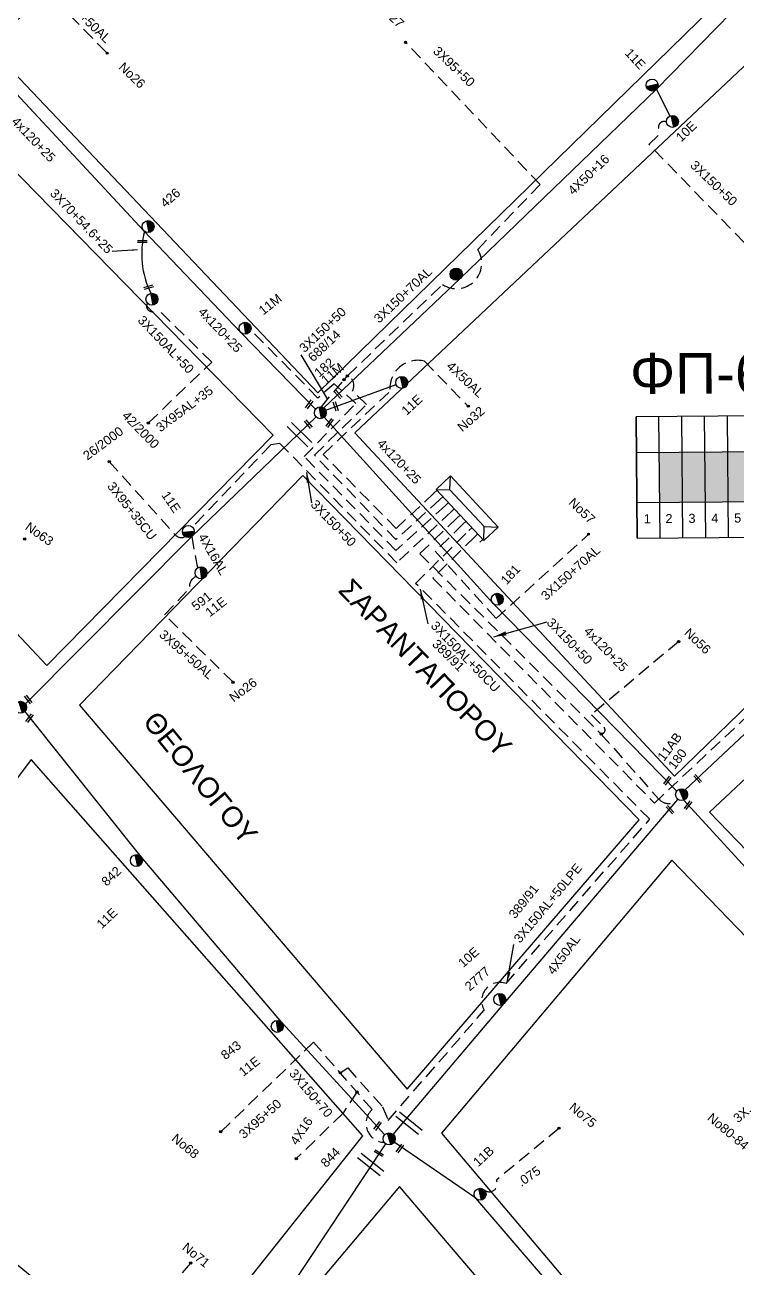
# Model space of a CAD drawing. Header units: millimetres. Extents: x 745 to 5694, y 762 to 3401.
# Drawn here: x 2318.5 to 2458.9, y 1378.1 to 1623 of the extents above; entities that cross this region are included whole.
import ezdxf
from ezdxf.enums import TextEntityAlignment as Align

# ---------------------------------------------------------------- set-up
doc = ezdxf.new("R2010")
doc.units = ezdxf.units.MM
doc.linetypes.add('DASHED', pattern=[19.05, 12.7, -6.35])
for name, color, linetype in [('Άγνωστα', 7, 'Continuous'), ('Ασφαλειοκιβώτια Χ.Τ 9 αναχωρήσεων', 7, 'Continuous'), ('Εναέρια παροχή ΧΤ 4x16', 7, 'SYN_LINE'), ('Επιγραφές - Σχήματα', 7, 'Continuous'), ('Καλώδια ΧΤ   3x150+70AL', 7, 'DASHED'), ('Καλώδια ΧΤ   3x150AL+50CU', 7, 'DASHED'), ('Καλώδια ΧΤ   3x95+35 CU', 7, 'DASHED'), ('Μηχανική τομή', 7, 'Continuous'), ('Στύλος Ξύλινος', 7, 'Continuous'), ('Στύλος Ξύλινος @ 1', 7, 'Continuous'), ('Στύλος ΦΜ', 7, 'Continuous'), ('Στύλος ΦΜ @ 1', 7, 'Continuous'), ('Συνδέσεις', 7, 'Continuous'), ('Συνεστραμμένα ΧΤ   3x70+54.6+25 AL', 7, 'SYN_LINE'), ('Συνεστραμμένα ΧΤ   4x120+25 AL', 7, 'SYN_LINE'), ('Τομή', 7, 'Continuous'), ('Υποσταθμός πόλεως', 7, 'Continuous'), ('Υπόβαθρο ΔΕΗ', 7, 'Continuous'), ('Υπόγεια Καλώδια Δικτύου ΧΤ   .075', 7, 'DASHED'), ('Υπόγεια καλώδια Παροχών ΧΤ   4x16AL', 7, 'DASHED'), ('Υπόγεια καλώδια Παροχών ΧΤ   4x50AL', 7, 'DASHED')]:
    doc.layers.add(name, color=color, linetype=linetype)
doc.styles.add('arial', font='arial.ttf')
doc.styles.get("Standard").update_dxf_attribs({"font": 'arial.ttf'})
doc.linetypes.add('SYN_LINE', pattern='A,0.5,-0.0001,["/\\/\\/\\/",Standard,S=0.1,R=0,X=0,Y=-0.05],-0.25', length=0.7501)
doc.dimstyles.new('ISO-25', dxfattribs={"dimtxt": 2.5, "dimasz": 2.5, "dimexe": 1.25, "dimexo": 0.625, "dimtad": 1, "dimtxsty": 'Standard', "dimcen": 2.5, "dimadec": 0, "dimazin": 0, "dimtfac": 1, "dimtmove": 0, "dimatfit": 3, "dimfxl": 1, "dimarcsym": 0})

# ---------------------------------------------------------------- blocks, each defined once
blk = doc.blocks.new('ΥΠΑΡΧΩΝ ΤΣΙΜΕΝΤΕΝΙΟΣ ΣΤΥΛΟΣ')
at = {"layer": 'Στύλος ΦΜ'}
blk.add_hatch(color=256, dxfattribs=at).paths.add_polyline_path([(-1.29, -2.28, 0.574793), (2.62, 0, 0.268822), (1.3, 2.27)])
blk.add_line((-1.29, -2.28), (1.3, 2.27), dxfattribs=at)
blk.add_circle((0, 0), 2.62, dxfattribs=at)
at = {"layer": 'Στύλος ΦΜ', "flags": 4}
for tag, p in [('ΑΡΙΘΜΟΣ', (-4.68, 8.05)), ('ΤΥΠΟΣ', (-4.91, 3.03))]:
    blk.add_attdef(tag, p, '', height=4, dxfattribs=at)
blk = doc.blocks.new('ΥΠΑΡΧΩΝ ΞΥΛΙΝΟΣ ΣΤΥΛΟΣ')
at = {"layer": 'Στύλος Ξύλινος'}
h = blk.add_hatch(color=7, dxfattribs=at)
h.paths.add_polyline_path([(-2.62, 0, 0.270008), (-1.29, -2.28), (1.3, 2.27, 0.576266)])
h.paths.add_polyline_path([(-1.29, -2.28, 0.574793), (2.62, 0, 0.268822), (1.3, 2.27)])
at = {"layer": 'Στύλος Ξύλινος', "color": 7}
blk.add_line((-1.29, -2.28), (1.3, 2.27), dxfattribs=at)
blk.add_circle((0, 0), 2.62, dxfattribs=at)
at = {"layer": 'Στύλος Ξύλινος', "flags": 4}
for tag, p in [('ΑΡΙΘΜΟΣ', (-4.91, 8.6)), ('ΤΥΠΟΣ', (-4.85, 3.39))]:
    blk.add_attdef(tag, p, '', height=4, dxfattribs=at)
blk = doc.blocks.new('ΥΠΟΣΤΑΘΜΟΣ ΠΟΛΕΩΣ 9 ΑΝΑΧΩΡΗΣΕΩΝ')
at = {"layer": 'Υποσταθμός πόλεως', "ltscale": 40}
for p, q in [((-9.63, -2.82), (-9.63, -4)), ((-7.12, -2.82), (-7.12, -4)), ((-4.84, -2.82), (-4.84, -4)), ((-2.36, -2.82), (-2.36, -4)), ((0.09, -2.82), (0.09, -4)), ((2.55, -2.82), (2.55, -4)), ((5.02, -2.82), (5.02, -4)), ((7.48, -2.82), (7.48, -4)), ((9.61, -2.82), (9.61, -4))]:
    blk.add_line(p, q, dxfattribs=at)
blk.add_lwpolyline([(-10.02, 2.82), (10.02, 2.82), (10.02, -2.82), (-10.02, -2.82)], close=True, dxfattribs=at)
for points in [[(-7.21, 0), (-10.02, 2.82)], [(-10.02, -2.82), (-7.21, 0)], [(-7.21, 0), (7.21, 0)], [(7.21, 0), (10.02, 2.82)], [(10.02, -2.82), (7.21, 0)]]:
    blk.add_lwpolyline(points, dxfattribs=at)
at = {"layer": 'Υποσταθμός πόλεως', "linetype": 'SYN_LINE', "ltscale": 40, "flags": 1}
for tag, p in [('ΜΕΤΑΣΧΗΜΑΤΙΣΜΟΣ', (10.79, 1.71)), ('ΙΣΧΥΣ', (10.77, -1.08)), ('ΑΡΙΘΜΟΣ', (10.89, -3.8))]:
    blk.add_attdef(tag, p, '', height=1.8, dxfattribs=at)
blk = doc.blocks.new('ΑΣΦΑΛΕΙΟΚΙΒΩΤΙΟ ΥΠΟΣΤΑΘΜΟΥ 9 ΑΝΑΧΩΡΗΣΕΩΝ')
at = {"layer": 'Ασφαλειοκιβώτια Χ.Τ 9 αναχωρήσεων', "ltscale": 40}
for p, q in [((-23.8, 40.36), (24.02, 40.36)), ((-9.72, 40.36), (-9.72, -40.64)), ((9.94, 40.36), (9.94, -40.64)), ((-23.8, 31.36), (24.02, 31.36)), ((-23.8, 22.36), (24.02, 22.36)), ((-23.8, 13.36), (24.02, 13.36)), ((-23.8, 4.36), (24.02, 4.36)), ((-23.8, -4.64), (24.02, -4.64)), ((-23.8, -13.64), (24.02, -13.64)), ((-23.8, -22.64), (24.02, -22.64)), ((-23.8, -31.64), (24.02, -31.64))]:
    blk.add_line(p, q, dxfattribs=at)
at = {"layer": 'Ασφαλειοκιβώτια Χ.Τ 9 αναχωρήσεων'}
blk.add_lwpolyline([(-23.8, -40.64), (24.02, -40.64), (24.02, 40.36), (-23.8, 40.36)], close=True, dxfattribs=at)
for s, p in [('1', (-17.96, 37.74)), ('2', (-17.96, 29.17)), ('3', (-17.96, 20.09)), ('4', (-17.96, 11.07)), ('5', (-17.96, 2.06)), ('6', (-17.96, -7.08)), ('7', (-17.96, -15.32)), ('8', (-17.96, -25)), ('9', (-17.96, -33.7))]:
    blk.add_text(s, height=3.6, rotation=270, dxfattribs=at).set_placement(p)
at = {"layer": 'Ασφαλειοκιβώτια Χ.Τ 9 αναχωρήσεων', "ltscale": 40}
for tag, height, p in [('ΟΝΟΜΑ', 5, (-0.16, 44.31)), ('ΚΕΙΜΕΝΟ 1', 2, (17.06, 35.59)), ('ΚΕΙΜΕΝΟ 2', 2, (17.06, 26.88)), ('ΚΕΙΜΕΝΟ 3', 2, (17.06, 17.69)), ('ΚΕΙΜΕΝΟ 4', 2, (17.06, 8.71)), ('ΚΕΙΜΕΝΟ 5', 2, (17.06, -0.13)), ('ΚΕΙΜΕΝΟ 6', 2, (17.06, -9.05)), ('ΚΕΙΜΕΝΟ 7', 2, (17.06, -18.13)), ('ΚΕΙΜΕΝΟ 8', 2, (17.06, -26.85)), ('ΚΕΙΜΕΝΟ 9', 2, (17.06, -35.99)), ('ΣΧ', 2, (-0.1, -42.64))]:
    blk.add_attdef(tag, text='', height=height, dxfattribs=at).set_placement(p, align=Align.MIDDLE_CENTER)
blk = doc.blocks.new('_ΣΥΝΔΕΣΗ')
at = {"layer": 'Συνδέσεις', "linetype": 'SYN_LINE', "ltscale": 40}
blk.add_hatch(color=256, dxfattribs=at).paths.add_polyline_path([(0.5, -0.01, 1), (-0.5, -0.01, 1)])
at = {"layer": 'Συνδέσεις'}
blk.add_circle((0, -0.01), 0.5, dxfattribs=at)
blk = doc.blocks.new('ΜΗΧΑΝΙΚΗ ΤΟΜΗ')
at = {"layer": 'Μηχανική τομή', "ltscale": 40}
for p, q in [((-1.89, 0.78), (1.89, 0.78)), ((1.89, 0), (-1.89, 0))]:
    blk.add_line(p, q, dxfattribs=at)
blk = doc.blocks.new('ΤΟΜΗ')
at = {"layer": 'Τομή', "ltscale": 40}
for p, q in [((-5.68, 0), (5.68, 0)), ((5.68, -2.33), (-5.68, -2.33))]:
    blk.add_line(p, q, dxfattribs=at)

msp = doc.modelspace()

# ---------------------------------------------------------------- hatches: boundary and pattern name
at = {"layer": 'Άγνωστα', "ltscale": 0.2}
for color, points in [(151, [(2443.54, 1538.8), (2443.63, 1528.98), (2448.13, 1529.02), (2448.04, 1538.84)]), (2, [(2448.04, 1538.84), (2448.13, 1529.02), (2452.63, 1529.05), (2452.54, 1538.88)]), (30, [(2452.54, 1538.88), (2452.63, 1529.05), (2457.13, 1529.09), (2457.04, 1538.92)]), (6, [(2457.04, 1538.92), (2457.13, 1529.09), (2461.63, 1529.13), (2461.54, 1538.96)])]:
    msp.add_hatch(color=color, dxfattribs=at).paths.add_polyline_path(points)

# ---------------------------------------------------------------- linework, layer by layer
at = {"layer": 'Άγνωστα', "color": 2}
for p, q in [((2442.95, 1610.31), (2465.58, 1633.44)), ((2404.32, 1573.07), (2442.95, 1610.31)), ((2377.43, 1547.56), (2404.32, 1573.07))]:
    msp.add_line(p, q, dxfattribs=at)
at = {"layer": 'Άγνωστα', "color": 2, "linetype": 'DASHED', "ltscale": 0.2}
for p, q in [((2420.04, 1591.6), (2393.51, 1619.63)), ((2441.51, 1599.47), (2444.04, 1601.96)), ((2462.91, 1577.45), (2441.51, 1599.47))]:
    msp.add_line(p, q, dxfattribs=at)
at = {"layer": 'Άγνωστα', "color": 2, "linetype": 'SYN_LINE', "ltscale": 5}
msp.add_line((2443.02, 1610.39), (2445.64, 1605.07), dxfattribs=at)
at = {"layer": 'Άγνωστα', "color": 85, "linetype": 'DASHED', "ltscale": 0.2}
msp.add_lwpolyline([(2322.06, 1630.32), (2334.71, 1617.45)], dxfattribs=at)
at = {"layer": 'Άγνωστα', "color": 6, "linetype": 'DASHED', "ltscale": 0.2}
msp.add_lwpolyline([(2355.31, 1556.58), (2344.56, 1567.15, -1.065232), (2342.65, 1568.22, 4.588339)], format="xyb", dxfattribs=at)
for points in [[(2401.38, 1528.36), (2391.6, 1519.49), (2373.52, 1537.98), (2383.73, 1548.42), (2379.47, 1552.34), (2376.27, 1549.52), (2363.02, 1562.93)], [(2342.84, 1544.6), (2355.31, 1556.58)]]:
    msp.add_lwpolyline(points, dxfattribs=at)
at = {"layer": 'Άγνωστα', "color": 2, "linetype": 'DASHED', "ltscale": 0.2}
msp.add_lwpolyline([(2400.31, 1529.51), (2391.64, 1521.62), (2375.57, 1538.27), (2385.82, 1548.22), (2383.04, 1550.93)], dxfattribs=at)
at = {"layer": 'Άγνωστα', "color": 151}
msp.add_lwpolyline([(2377.8, 1547.11), (2391.69, 1552.17)], dxfattribs=at)
at = {"layer": 'Άγνωστα', "color": 30}
for points in [[(2318.59, 1489.3), (2351.38, 1522.25), (2375.88, 1545.81)], [(2389.45, 1404.38), (2369.11, 1426.52), (2341.42, 1459.1), (2318.51, 1487.8)], [(2454.84, 1337.2), (2426.89, 1369.17), (2407.37, 1391.86), (2391.27, 1402.9)]]:
    msp.add_lwpolyline(points, dxfattribs=at)
at = {"layer": 'Άγνωστα', "color": 30, "linetype": 'DASHED', "ltscale": 0.2}
msp.add_lwpolyline([(2402.54, 1527.11), (2391.79, 1517.07), (2368.75, 1540.59), (2366.96, 1540.3), (2351.52, 1524.08)], dxfattribs=at)
at = {"layer": 'Άγνωστα', "color": 190, "linetype": 'DASHED', "ltscale": 0.2}
msp.add_lwpolyline([(2403.69, 1525.89), (2396.33, 1518.85), (2432.05, 1483.36), (2443.44, 1470.52, 0.436551), (2447.23, 1470.43, 1.528422)], format="xyb", dxfattribs=at)
at = {"layer": 'Άγνωστα', "color": 62, "linetype": 'DASHED', "ltscale": 0.2}
msp.add_lwpolyline([(2404.84, 1524.65), (2399.38, 1519.34), (2411.39, 1506.06)], dxfattribs=at)
at = {"layer": 'Άγνωστα', "color": 30, "linetype": 'DASHED', "ltscale": 0.2}
msp.add_lwpolyline([(2359.52, 1493.53), (2346.01, 1506.81), (2350.96, 1512.05, -0.369694), (2352.28, 1514.35, -3.754483)], format="xyb", dxfattribs=at)
at = {"layer": 'Άγνωστα', "color": 173, "linetype": 'DASHED', "ltscale": 0.2}
msp.add_lwpolyline([(2447.31, 1501.49), (2430.16, 1487.12), (2432.63, 1484.67, -0.690303), (2432.05, 1483.36, -0.949606)], format="xyb", dxfattribs=at)
at = {"layer": 'Άγνωστα', "color": 190}
msp.add_lwpolyline([(2512.89, 1403.56), (2485.84, 1432.44), (2464.92, 1452.22), (2448.41, 1470.3)], dxfattribs=at)
at = {"layer": 'Άγνωστα', "color": 5, "linetype": 'DASHED', "ltscale": 0.2}
msp.add_lwpolyline([(2380.65, 1416.57), (2382.12, 1417.56), (2389, 1409.91), (2390.1, 1407.19), (2409.04, 1428.95, -0.71008), (2413.34, 1434.17), (2441.67, 1466.54)], format="xyb", dxfattribs=at)
for points in [[(2375.4, 1422.61), (2357.11, 1404.97)], [(2386.94, 1409.35), (2375.4, 1422.61)], [(2351.13, 1379.1), (2336.71, 1361.84), (2344.56, 1355.01), (2350.54, 1349.59)]]:
    msp.add_lwpolyline(points, dxfattribs=at)
at = {"layer": 'Άγνωστα', "color": 2, "linetype": 'DASHED', "ltscale": 0.2}
for centre, radius, start, end in [((2444.47, 1602.93), 1.07, 61.1298, 246.1051), ((2381.33, 1551.99), 2.02, 328.4721, 69.4029)]:
    msp.add_arc(centre, radius, start, end, dxfattribs=at)
at = {"layer": 'Άγνωστα', "color": 5, "linetype": 'DASHED', "ltscale": 0.2}
msp.add_arc((2389.49, 1406.61), 3.74, 132.9667, 267.7881, dxfattribs=at)
at = {"layer": 'Εναέρια παροχή ΧΤ 4x16', "color": 5, "linetype": 'DASHED', "ltscale": 0.2}
msp.add_lwpolyline([(2383.95, 1412.78), (2381.17, 1408.58), (2371.99, 1399.67)], dxfattribs=at)
at = {"layer": 'Καλώδια ΧΤ   3x150+70AL', "color": 2, "ltscale": 0.2}
for p, q in [((2407.76, 1578.76), (2420.04, 1591.6)), ((2382.07, 1553.91), (2400.82, 1571.87)), ((2376.93, 1547.78), (2381.26, 1552.94)), ((2381.41, 1553.12), (2382.07, 1553.91))]:
    msp.add_line(p, q, dxfattribs=at)
at = {"layer": 'Καλώδια ΧΤ   3x150+70AL', "color": 151, "ltscale": 0.2}
msp.add_lwpolyline([(2399.13, 1530.76), (2391.69, 1523.84), (2377.28, 1538.41), (2390.47, 1550.86, -0.518658), (2397.25, 1556.79)], format="xyb", dxfattribs=at)
at = {"layer": 'Καλώδια ΧΤ   3x150+70AL', "color": 62, "ltscale": 0.2}
msp.add_lwpolyline([(2411.39, 1506.06), (2429.64, 1522.72)], dxfattribs=at)
at = {"layer": 'Καλώδια ΧΤ   3x150+70AL', "color": 2, "ltscale": 0.2}
msp.add_arc((2403.54, 1576.07), 5, 237.0809, 32.4821, dxfattribs=at)
at = {"layer": 'Καλώδια ΧΤ   3x150AL+50CU', "color": 85, "linetype": 'DASHED', "ltscale": 0.2}
msp.add_lwpolyline([(2407.16, 1522.17), (2398.91, 1514.05), (2442.59, 1469.72), (2470.54, 1495.87, -0.474039), (2476.11, 1501.21), (2501.57, 1525.55, 0.683296), (2509.92, 1532.07)], format="xyb", dxfattribs=at)
at = {"layer": 'Καλώδια ΧΤ   3x150AL+50CU', "color": 5, "linetype": 'DASHED', "ltscale": 0.2}
msp.add_lwpolyline([(2441.67, 1466.54), (2395.52, 1513.01), (2406, 1523.41)], dxfattribs=at)
at = {"layer": 'Καλώδια ΧΤ   3x95+35 CU', "color": 30, "ltscale": 0.2}
msp.add_lwpolyline([(2335.12, 1536.99), (2348.12, 1522.57, 0.34026), (2350.11, 1522.21, 0.321803)], format="xyb", dxfattribs=at)
at = {"layer": 'Συνεστραμμένα ΧΤ   3x70+54.6+25 AL', "color": 6, "linetype": 'SYN_LINE', "ltscale": 15}
msp.add_arc((2359.4, 1577.93), 17.88, 165.6845, 205.7838, dxfattribs=at)
at = {"layer": 'Συνεστραμμένα ΧΤ   4x120+25 AL', "color": 6, "linetype": 'SYN_LINE', "ltscale": 20}
msp.add_lwpolyline([(2375.76, 1547.3), (2361.05, 1562.43), (2341.92, 1582.48), (2304.61, 1622.51)], dxfattribs=at)
at = {"layer": 'Συνεστραμμένα ΧΤ   4x120+25 AL', "color": 5, "linetype": 'SYN_LINE', "ltscale": 20}
msp.add_lwpolyline([(2447, 1472.08), (2410.78, 1509.05), (2377.48, 1545.72)], dxfattribs=at)
at = {"layer": 'Υπόβαθρο ΔΕΗ'}
for points in [[(2394.57, 1695.01), (2311.33, 1618.83), (2376.26, 1550.52), (2456.86, 1629.28), (2394.57, 1695.01)], [(2465.73, 1620.04), (2383.54, 1542.63), (2446.55, 1475.01), (2528.04, 1553.96), (2465.73, 1620.04)], [(2303.25, 1607.75), (2260.52, 1563.11), (2322.79, 1496.85), (2367.44, 1542.2), (2303.25, 1607.75)], [(2534.69, 1543.99), (2453.43, 1467.93), (2512.18, 1407.12), (2586.56, 1489.28), (2534.69, 1543.99)], [(2373.27, 1534.23), (2329.26, 1489.03), (2393.86, 1413.39), (2439.61, 1466.42), (2373.27, 1534.23)], [(2319.71, 1478.33), (2272.41, 1415.35), (2346.02, 1355.01), (2385.08, 1404.15), (2319.71, 1478.33)], [(2446, 1458.49), (2400.64, 1404.68), (2454.51, 1340.95), (2505.18, 1397.24), (2446, 1458.49)], [(2392.31, 1394.21), (2354.21, 1348.94), (2419.36, 1294.98), (2446.93, 1330.15), (2392.31, 1394.21)]]:
    msp.add_lwpolyline(points, dxfattribs=at)
at = {"layer": 'Υπόγεια Καλώδια Δικτύου ΧΤ   .075', "color": 30, "linetype": 'DASHED', "ltscale": 0.2}
msp.add_lwpolyline([(2423.76, 1405.62), (2411.45, 1395.44, -0.779275), (2409.12, 1393.43, 2.393893)], format="xyb", dxfattribs=at)
at = {"layer": 'Υπόγεια καλώδια Παροχών ΧΤ   4x16AL', "color": 190, "linetype": 'Continuous'}
msp.add_lwpolyline([(2448.64, 1472.32), (2475.46, 1497.49), (2508.05, 1528.46)], dxfattribs=at)
at = {"layer": 'Υπόγεια καλώδια Παροχών ΧΤ   4x16AL', "color": 30, "ltscale": 0.2}
msp.add_lwpolyline([(2351.38, 1522.25), (2352.49, 1516)], dxfattribs=at)
at = {"layer": 'Υπόγεια καλώδια Παροχών ΧΤ   4x50AL', "color": 151, "ltscale": 0.2}
msp.add_lwpolyline([(2397.25, 1556.79), (2405.82, 1547.93)], dxfattribs=at)
at = {"layer": 'Υπόγεια καλώδια Παροχών ΧΤ   4x50AL', "color": 190, "linetype": 'Continuous', "ltscale": 0.2}
msp.add_lwpolyline([(2391.12, 1404.41), (2412.89, 1430.17), (2447.23, 1470.43)], dxfattribs=at)
at = {"layer": 'Υπόγεια καλώδια Παροχών ΧΤ   4x50AL', "color": 5, "linetype": 'Continuous', "ltscale": 0.2}
msp.add_lwpolyline([(2351.71, 1349.44), (2369.98, 1372.98), (2389.65, 1402.59)], dxfattribs=at)

# ---------------------------------------------------------------- block references
at = {"layer": 'Ασφαλειοκιβώτια Χ.Τ 9 αναχωρήσεων', "xscale": 0.5000000000000423, "yscale": 0.5000000000000423, "zscale": 0.5000000000000423, "rotation": 90.50261750889157}
msp.add_blockref('ΑΣΦΑΛΕΙΟΚΙΒΩΤΙΟ ΥΠΟΣΤΑΘΜΟΥ 9 ΑΝΑΧΩΡΗΣΕΩΝ', (2459.27, 1533.97), dxfattribs=at)
at = {"layer": 'Μηχανική τομή'}
for p, xscale, yscale, zscale, rotation in [((2341.66, 1580.14), 0.4999999999999997, 0.4999999999999997, 0.4999999999999997, 359.4062269763937), ((2342.93, 1571.16), 0.4999999999999997, 0.4999999999999997, 0.4999999999999997, 16.11067284848042), ((2380.11, 1550.11), 0.5000000000000887, 0.5000000000000887, 0.5000000000000887, 311.1953969104954), ((2374.36, 1548.37), 0.4999999999999984, 0.4999999999999984, 0.4999999999999984, 233.5417678516453), ((2379.58, 1547.81), 0.5000000000000281, 0.5000000000000281, 0.5000000000000281, 288.0000675987347), ((2374.2, 1544.23), 0.5000000000000887, 0.5000000000000887, 0.5000000000000887, 311.1953969104954), ((2378.41, 1544.73), 0.4999999999999984, 0.4999999999999984, 0.4999999999999984, 233.5417678516453), ((2318.99, 1490.01), 0.500000000000078, 0.500000000000078, 0.500000000000078, 308.1174217716571), ((2319.26, 1486.57), 0.4999999999999984, 0.4999999999999984, 0.4999999999999984, 233.5417678516453), ((2444.98, 1474.26), 0.4999999999999984, 0.4999999999999984, 0.4999999999999984, 233.5417678516453), ((2450.97, 1474.4), 0.5000000000000634, 0.5000000000000634, 0.5000000000000634, 312.2301238073368), ((2449.06, 1469.42), 0.4999999999999984, 0.4999999999999984, 0.4999999999999984, 233.5417678516453), ((2445.52, 1468.3), 0.5000000000000634, 0.5000000000000634, 0.5000000000000634, 312.2301238073368), ((2387.87, 1406.24), 0.4999999999999984, 0.4999999999999984, 0.4999999999999984, 233.5417678516453), ((2388.17, 1400.56), 0.4999999999999179, 0.4999999999999179, 0.4999999999999179, 328.3055828818743), ((2392.26, 1401.78), 0.4999999999999984, 0.4999999999999984, 0.4999999999999984, 233.5417678516453)]:
    msp.add_blockref('ΜΗΧΑΝΙΚΗ ΤΟΜΗ', p, dxfattribs=dict(at, xscale=xscale, yscale=yscale, zscale=zscale, rotation=rotation))
at = {"layer": 'Στύλος Ξύλινος @ 1', "ltscale": 40, "xscale": 0.4499999999998181, "yscale": 0.4499999999998181, "zscale": 0.4499999999998181}
msp.add_blockref('ΥΠΑΡΧΩΝ ΞΥΛΙΝΟΣ ΣΤΥΛΟΣ', (2403.51, 1573.92), dxfattribs=at)
at = {"layer": 'Στύλος ΦΜ @ 1', "ltscale": 40}
ref = msp.add_blockref('ΥΠΑΡΧΩΝ ΤΣΙΜΕΝΤΕΝΙΟΣ ΣΤΥΛΟΣ', (2442.14, 1611.17), dxfattribs=dict(at, xscale=0.4499999999996463, yscale=0.4499999999996463, zscale=0.4499999999996463, rotation=312.9996411758954))
ref.add_attrib('ΤΥΠΟΣ', '11E', (2436.64, 1617.36), dxfattribs={"layer": 'Στύλος ΦΜ', "height": 1.8, "rotation": 312.9996, "flags": 4})
ref = msp.add_blockref('ΥΠΑΡΧΩΝ ΤΣΙΜΕΝΤΕΝΙΟΣ ΣΤΥΛΟΣ', (2446.15, 1604.01), dxfattribs=dict(at, xscale=0.4499999999997485, yscale=0.4499999999997485, zscale=0.4499999999997485, rotation=43.58780558541316))
ref.add_attrib('ΤΥΠΟΣ', '10E', (2447.86, 1599.86), dxfattribs={"layer": 'Στύλος ΦΜ', "height": 1.8, "rotation": 43.5878, "flags": 4})
ref = msp.add_blockref('ΥΠΑΡΧΩΝ ΤΣΙΜΕΝΤΕΝΙΟΣ ΣΤΥΛΟΣ', (2342.77, 1583.29), dxfattribs=dict(at, xscale=0.4499999999996193, yscale=0.4499999999996193, zscale=0.4499999999996193, rotation=41.20247180042084))
ref.add_attrib('ΤΥΠΟΣ', '426', (2346.17, 1586.91), dxfattribs={"layer": 'Στύλος ΦΜ', "height": 1.8, "rotation": 41.2025, "flags": 4})
for p, xscale, yscale, zscale, rotation in [((2343.53, 1568.99), 0.4499999999996193, 0.4499999999996193, 0.4499999999996193, 41.20247180042084), ((2317.65, 1488.6), 0.4499999999997742, 0.4499999999997742, 0.4499999999997742, 46.98234262192648)]:
    msp.add_blockref('ΥΠΑΡΧΩΝ ΤΣΙΜΕΝΤΕΝΙΟΣ ΣΤΥΛΟΣ', p, dxfattribs=dict(at, xscale=xscale, yscale=yscale, zscale=zscale, rotation=rotation))
ref = msp.add_blockref('ΥΠΑΡΧΩΝ ΤΣΙΜΕΝΤΕΝΙΟΣ ΣΤΥΛΟΣ', (2361.89, 1563.26), dxfattribs=dict(at, xscale=0.4499999999997773, yscale=0.4499999999997773, zscale=0.4499999999997773, rotation=38.1457790687007))
ref.add_attrib('ΤΥΠΟΣ', '11M', (2365.47, 1565.76), dxfattribs={"layer": 'Στύλος ΦΜ', "height": 1.8, "rotation": 38.1458, "flags": 4})
ref = msp.add_blockref('ΥΠΑΡΧΩΝ ΤΣΙΜΕΝΤΕΝΙΟΣ ΣΤΥΛΟΣ', (2376.73, 1546.62), dxfattribs=dict(at, xscale=0.4499999999996202, yscale=0.4499999999996202, zscale=0.4499999999996202, rotation=40.06714438517497))
ref.add_attrib('ΤΥΠΟΣ', '182', (2376.48, 1553.5), dxfattribs={"layer": 'Στύλος ΦΜ', "height": 1.8, "rotation": 40.0671, "flags": 4})
ref.add_attrib('ΑΡΙΘΜΟΣ', '11Μ', (2377.83, 1552.06), dxfattribs={"layer": 'Στύλος ΦΜ', "height": 1.8, "rotation": 40.0671, "flags": 4})
ref = msp.add_blockref('ΥΠΑΡΧΩΝ ΤΣΙΜΕΝΤΕΝΙΟΣ ΣΤΥΛΟΣ', (2392.79, 1552.58), dxfattribs=dict(at, xscale=0.4499999999998034, yscale=0.4499999999998034, zscale=0.4499999999998034, rotation=42.73670057903423))
ref.add_attrib('ΤΥΠΟΣ', '11E', (2393.74, 1545.99), dxfattribs={"layer": 'Στύλος ΦΜ', "height": 1.8, "rotation": 42.7367, "flags": 4})
ref = msp.add_blockref('ΥΠΑΡΧΩΝ ΤΣΙΜΕΝΤΕΝΙΟΣ ΣΤΥΛΟΣ', (2350.71, 1523.22), dxfattribs=dict(at, xscale=0.4499999999997507, yscale=0.4499999999997507, zscale=0.4499999999997507, rotation=304.5493102709267))
ref.add_attrib('ΤΥΠΟΣ', '11E', (2345.32, 1530.39), dxfattribs={"layer": 'Στύλος ΦΜ', "height": 1.8, "rotation": 304.5493, "flags": 4})
ref = msp.add_blockref('ΥΠΑΡΧΩΝ ΤΣΙΜΕΝΤΕΝΙΟΣ ΣΤΥΛΟΣ', (2353.21, 1515.08), dxfattribs=dict(at, xscale=0.4499999999998297, yscale=0.4499999999998297, zscale=0.4499999999998297, rotation=38.02117784212121))
ref.add_attrib('ΤΥΠΟΣ', '591', (2352.22, 1507.51), dxfattribs={"layer": 'Στύλος ΦΜ', "height": 1.8, "rotation": 38.0212, "flags": 4})
ref.add_attrib('ΑΡΙΘΜΟΣ', '11E', (2354.94, 1506.29), dxfattribs={"layer": 'Στύλος ΦΜ', "height": 1.8, "rotation": 38.0212, "flags": 4})
ref = msp.add_blockref('ΥΠΑΡΧΩΝ ΤΣΙΜΕΝΤΕΝΙΟΣ ΣΤΥΛΟΣ', (2411.62, 1509.87), dxfattribs=dict(at, xscale=0.449999999999873, yscale=0.449999999999873, zscale=0.449999999999873, rotation=46.79413835787054))
ref.add_attrib('ΤΥΠΟΣ', '181', (2413.43, 1512.59), dxfattribs={"layer": 'Στύλος ΦΜ', "height": 1.8, "rotation": 46.7941, "flags": 4})
ref = msp.add_blockref('ΥΠΑΡΧΩΝ ΤΣΙΜΕΝΤΕΝΙΟΣ ΣΤΥΛΟΣ', (2447.94, 1471.38), dxfattribs=dict(at, xscale=0.4499999999996857, yscale=0.4499999999996857, zscale=0.4499999999996857, rotation=53.22386017149995))
ref.add_attrib('ΤΥΠΟΣ', '11AB', (2444.47, 1477.82), dxfattribs={"layer": 'Στύλος ΦΜ', "height": 1.8, "rotation": 53.2239, "flags": 4})
ref.add_attrib('ΑΡΙΘΜΟΣ', '180', (2446.59, 1476.2), dxfattribs={"layer": 'Στύλος ΦΜ', "height": 1.8, "rotation": 53.2239, "flags": 4})
ref = msp.add_blockref('ΥΠΑΡΧΩΝ ΤΣΙΜΕΝΤΕΝΙΟΣ ΣΤΥΛΟΣ', (2340.48, 1458.4), dxfattribs=dict(at, xscale=0.4499999999995736, yscale=0.4499999999995736, zscale=0.4499999999995736, rotation=43.40459465068897))
ref.add_attrib('ΤΥΠΟΣ', '842', (2334.61, 1453.23), dxfattribs={"layer": 'Στύλος ΦΜ', "height": 1.8, "rotation": 43.4046, "flags": 4})
ref.add_attrib('ΑΡΙΘΜΟΣ', '11E', (2333.66, 1444.85), dxfattribs={"layer": 'Στύλος ΦΜ', "height": 1.8, "rotation": 43.4046, "flags": 4})
ref = msp.add_blockref('ΥΠΑΡΧΩΝ ΤΣΙΜΕΝΤΕΝΙΟΣ ΣΤΥΛΟΣ', (2412.11, 1431.05), dxfattribs=dict(at, xscale=0.449999999999549, yscale=0.449999999999549, zscale=0.449999999999549, rotation=41.64779622181572))
ref.add_attrib('ΤΥΠΟΣ', '10E', (2404.89, 1437.19), dxfattribs={"layer": 'Στύλος ΦΜ', "height": 1.8, "rotation": 41.6478, "flags": 4})
ref.add_attrib('ΑΡΙΘΜΟΣ', '2777', (2406.2, 1432.59), dxfattribs={"layer": 'Στύλος ΦΜ', "height": 1.8, "rotation": 41.6478, "flags": 4})
ref = msp.add_blockref('ΥΠΑΡΧΩΝ ΤΣΙΜΕΝΤΕΝΙΟΣ ΣΤΥΛΟΣ', (2368.24, 1425.73), dxfattribs=dict(at, xscale=0.449999999999826, yscale=0.449999999999826, zscale=0.449999999999826, rotation=38.22192765224725))
ref.add_attrib('ΤΥΠΟΣ', '843', (2358.01, 1419.05), dxfattribs={"layer": 'Στύλος ΦΜ', "height": 1.8, "rotation": 38.2219, "flags": 4})
ref.add_attrib('ΑΡΙΘΜΟΣ', '11E', (2361.54, 1415.77), dxfattribs={"layer": 'Στύλος ΦΜ', "height": 1.8, "rotation": 38.2219, "flags": 4})
ref = msp.add_blockref('ΥΠΑΡΧΩΝ ΤΣΙΜΕΝΤΕΝΙΟΣ ΣΤΥΛΟΣ', (2390.3, 1403.57), dxfattribs=dict(at, xscale=0.4499999999998641, yscale=0.4499999999998641, zscale=0.4499999999998641, rotation=45.93227076885085))
ref.add_attrib('ΤΥΠΟΣ', '844', (2377.89, 1397.8), dxfattribs={"layer": 'Στύλος ΦΜ', "height": 1.8, "rotation": 45.9323, "flags": 4})
ref = msp.add_blockref('ΥΠΑΡΧΩΝ ΤΣΙΜΕΝΤΕΝΙΟΣ ΣΤΥΛΟΣ', (2408.23, 1392.66), dxfattribs=dict(at, xscale=0.4499999999996103, yscale=0.4499999999996103, zscale=0.4499999999996103, rotation=42.76610985600786))
ref.add_attrib('ΤΥΠΟΣ', '11B', (2407.86, 1397.96), dxfattribs={"layer": 'Στύλος ΦΜ', "height": 1.8, "rotation": 42.7661, "flags": 4})
at = {"layer": 'Συνδέσεις', "xscale": 0.4499999999998181, "yscale": 0.4499999999998181, "zscale": 0.4499999999998181}
for p in [(2393.52, 1619.6), (2334.71, 1617.46), (2381.41, 1553.13), (2382.04, 1553.88), (2405.88, 1547.92), (2342.84, 1544.61), (2335.12, 1536.99), (2318.45, 1521.75), (2429.6, 1522.7), (2447.36, 1501.55), (2359.52, 1493.53), (2432.12, 1483.35), (2380.65, 1416.58), (2383.95, 1412.79), (2423.8, 1405.68), (2357.11, 1404.97), (2371.99, 1399.68), (2351.18, 1379.11)]:
    msp.add_blockref('_ΣΥΝΔΕΣΗ', p, dxfattribs=at)
at = {"layer": 'Τομή'}
for p, xscale, yscale, zscale, rotation in [((2373.06, 1542.72), 0.5000000000000248, 0.5000000000000248, 0.5000000000000248, 315.5158841468759), ((2394.57, 1407.09), 0.5000000000002123, 0.5000000000002123, 0.5000000000002123, 321.2233484207217), ((2387.01, 1398.97), 0.5000000000002123, 0.5000000000002123, 0.5000000000002123, 321.2233484207217)]:
    msp.add_blockref('ΤΟΜΗ', p, dxfattribs=dict(at, xscale=xscale, yscale=yscale, zscale=zscale, rotation=rotation))
at = {"layer": 'Υποσταθμός πόλεως', "xscale": 0.6871331540959065, "yscale": 0.6871331540959065, "zscale": 0.6871331540959065, "rotation": 313.0347127685562}
msp.add_blockref('ΥΠΟΣΤΑΘΜΟΣ ΠΟΛΕΩΣ 9 ΑΝΑΧΩΡΗΣΕΩΝ', (2405.66, 1527.81), dxfattribs=at)

# ---------------------------------------------------------------- texts
at = {"layer": 'Άγνωστα', "char_height": 1.8, "width": 69.1904, "attachment_point": 1, "style": 'arial'}
for s, insert, rotation in [('3X95+50AL', (2326.1, 1629.74), 316.3443), ('3X95+50', (2400.05, 1618.98), 316.3443), ('4x120+25', (2317.02, 1605.11), 313.7563), ('4X50+16', (2425.34, 1590.68), 43.8219), ('3X150+50', (2450.76, 1596.48), 316.3443), ('3X70+54.6+25', (2324.6, 1590.94), 313.7563), ('3X150+70AL', (2387.09, 1565.46), 43.5019), ('3X150AL+50', (2341.89, 1565.96), 313.7422), ('4x120+25', (2353.82, 1567.58), 313.7563), ('3X150+50', (2372.37, 1559.65), 43.5019), ('688/14', (2374.08, 1557.82), 43.5019), ('3X95AL+35', (2344.12, 1544.16), 36.7089), ('4x120+25', (2389.08, 1541.66), 313.7563), ('3X150+50', (2375.99, 1529.66), 313.7563), ('Nο57', (2426.76, 1530.04), 316.3443), ('3X150+50', (2422.51, 1506.4), 314.0373), ('4x120+25', (2429.84, 1504.7), 313.7563), ('3X95+50AL', (2345.99, 1504.03), 318.7923), ('3X150AL+50LPE', (2414.71, 1443.14), 50.2811), ('3X150+70', (2371.85, 1417.56), 310.3074), ('3X95+50', (2457.91, 1408.01), 39.6601), ('3X95+50', (2360.47, 1404.82), 41.6791)]:
    msp.add_mtext(s, dxfattribs=dict(at, insert=insert, rotation=rotation))
at = {"layer": 'Εναέρια παροχή ΧΤ 4x16', "insert": (2370.63, 1403.19), "char_height": 1.8, "width": 69.1904, "attachment_point": 1, "rotation": 56.5686, "style": 'arial'}
msp.add_mtext('4X16', dxfattribs=at)
at = {"layer": 'Επιγραφές - Σχήματα', "width": 69.1904, "attachment_point": 1, "style": 'arial'}
for s, insert, char_height, rotation in [('Nο27', (2389.07, 1627.73), 1.8, 316.3443), ('Nο26', (2338.07, 1615.82), 1.8, 316.3443), ('ΦΠ-69Ν', (2437.76, 1558.36), 8, 0.1115), ('42/2000', (2338.8, 1547.14), 1.8, 314.3608), ('Nο32', (2403.54, 1544.13), 1.8, 40.4088), ('26/2000', (2329.73, 1538.61), 1.8, 36.7089), ('Nο63', (2319.41, 1525.21), 1.8, 325.1558), ('ΣΑΡΑΝΤΑΠΟΡΟΥ', (2382.91, 1514.28), 4, 314), ('Nο56', (2449.56, 1504.37), 1.8, 316.3443), ('389/91', (2399.9, 1502.17), 1.8, 315.1814), ('Nο26', (2358.55, 1490.95), 1.8, 36.7089), ('ΘEOΛOΓOY', (2344.64, 1488.23), 4, 309.2436), ('389/91', (2413.71, 1447.91), 1.8, 51.4423), ('Nο75', (2426.77, 1410.88), 1.8, 320.0955), ('Nο80-84', (2454.01, 1408.82), 1.8, 320.0955), ('Nο68', (2348.39, 1404.76), 1.8, 320.5148), ('Nο71', (2350.49, 1383.3), 1.8, 320.5148)]:
    msp.add_mtext(s, dxfattribs=dict(at, insert=insert, char_height=char_height, rotation=rotation))
at = {"layer": 'Καλώδια ΧΤ   3x150+70AL', "insert": (2420.03, 1510.87), "char_height": 1.8, "width": 69.1904, "attachment_point": 1, "rotation": 41.9723, "style": 'arial'}
msp.add_mtext('3X150+70AL', dxfattribs=at)
at = {"layer": 'Καλώδια ΧΤ   3x150AL+50CU', "insert": (2399.66, 1505.77), "char_height": 1.8, "width": 69.1904, "attachment_point": 1, "rotation": 314.0373, "style": 'arial'}
msp.add_mtext('3X150AL+50CU', dxfattribs=at)
at = {"layer": 'Καλώδια ΧΤ   3x95+35 CU', "insert": (2336.03, 1533.22), "char_height": 1.8, "width": 69.1904, "attachment_point": 1, "rotation": 308.4992, "style": 'arial'}
msp.add_mtext('3X95+35CU', dxfattribs=at)
at = {"layer": 'Υπόγεια Καλώδια Δικτύου ΧΤ   .075', "insert": (2415.32, 1395.55), "char_height": 1.8, "width": 69.1904, "attachment_point": 1, "rotation": 34.6898, "style": 'arial'}
msp.add_mtext('.075', dxfattribs=at)
at = {"layer": 'Υπόγεια καλώδια Παροχών ΧΤ   4x16AL', "insert": (2354.13, 1523.09), "char_height": 1.8, "width": 69.1904, "attachment_point": 1, "rotation": 300.1378, "style": 'arial'}
msp.add_mtext('4X16AL', dxfattribs=at)
at = {"layer": 'Υπόγεια καλώδια Παροχών ΧΤ   4x50AL', "char_height": 1.8, "width": 69.1904, "attachment_point": 1, "style": 'arial'}
for insert, rotation in [((2402.7, 1556.9), 316.7143), ((2421.29, 1436.84), 53.1093)]:
    msp.add_mtext('4X50AL', dxfattribs=dict(at, insert=insert, rotation=rotation))

# ---------------------------------------------------------------- leaders
at = {"layer": 'Επιγραφές - Σχήματα', "ltscale": 40}
for points, override in [([(2340.68, 1578.74), (2335.7, 1578.4)], {"dimasz": 1, "dimtad": 0}), ([(2378.12, 1549.36), (2372.96, 1558.01)], {"dimasz": 1, "dimtad": 0}), ([(2374, 1534.84), (2375, 1528.89)], {"dimasz": 2, "dimtad": 0}), ([(2396.39, 1511.85), (2397.93, 1505.01)], {"dimasz": 2, "dimtad": 0}), ([(2410.93, 1502.48), (2421.48, 1505.42)], {"dimasz": 2.5, "dimtad": 0}), ([(2413.58, 1434.47), (2414.87, 1441.83)], {"dimasz": 2, "dimtad": 0})]:
    msp.add_leader(points, dimstyle='ISO-25', override=override, dxfattribs=at)

doc.saveas('drawing.dxf')
